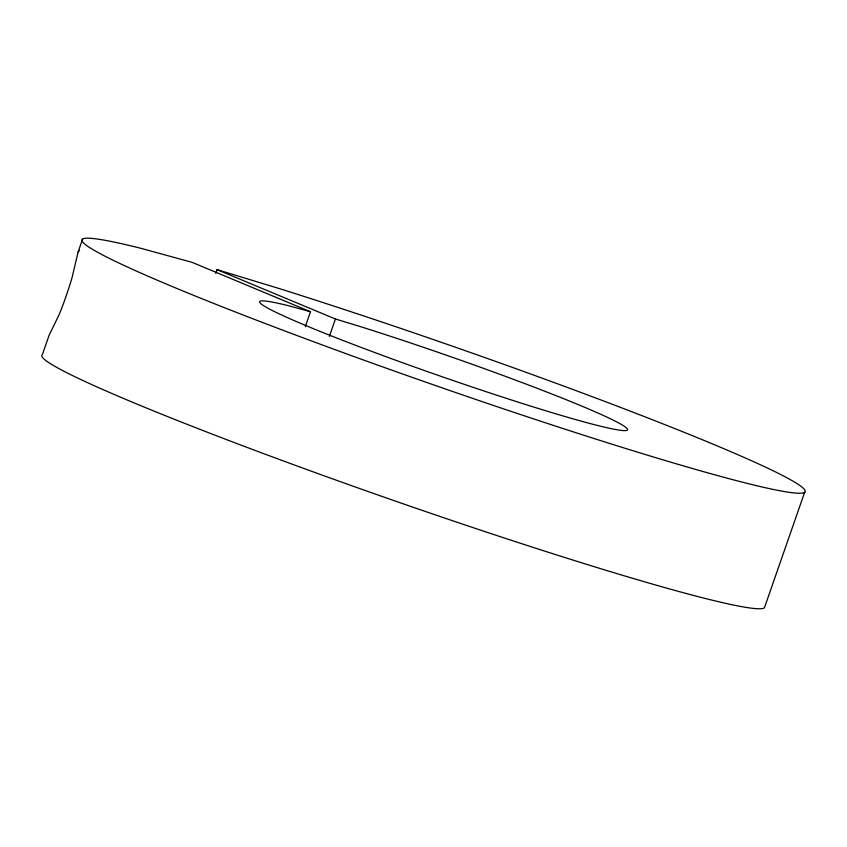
<?xml version="1.0" encoding="UTF-8"?>
<svg xmlns="http://www.w3.org/2000/svg" width="847" height="847" viewBox="0 0 847 847"><rect width="100%" height="100%" fill="white"/><g stroke="black" fill="none" stroke-linecap="round" stroke-linejoin="round"><path stroke-width="1.27" d="M82.572 239.193L78.125 251.983L72.027 277.752A41.08 3.864 -71.1 0 1 59.322 314.226L49.147 335.179L42.35 354.702A382.833 21.366 19.2 0 0 383.119 496.808A382.833 21.366 19.2 0 0 764.428 607.807L804.65 492.298M215.773 273.369L217.065 269.642L280.653 288.996A382.833 21.366 19.2 0 1 802.681 487.681A382.833 21.366 19.2 0 1 360.96 359.086A382.833 21.366 19.2 0 1 141.078 248.362L192.142 262.369L310.5 311.738L305.312 326.635M329.367 336.397L335.423 319.001L217.065 269.642M78.125 251.983L79.533 250.384M310.5 311.738L289.685 306.021A194.789 10.873 19.2 0 0 401.552 362.357A194.789 10.873 19.2 0 0 626.304 427.788A194.789 10.873 19.2 0 0 360.695 326.698L335.423 319.001"/></g></svg>
